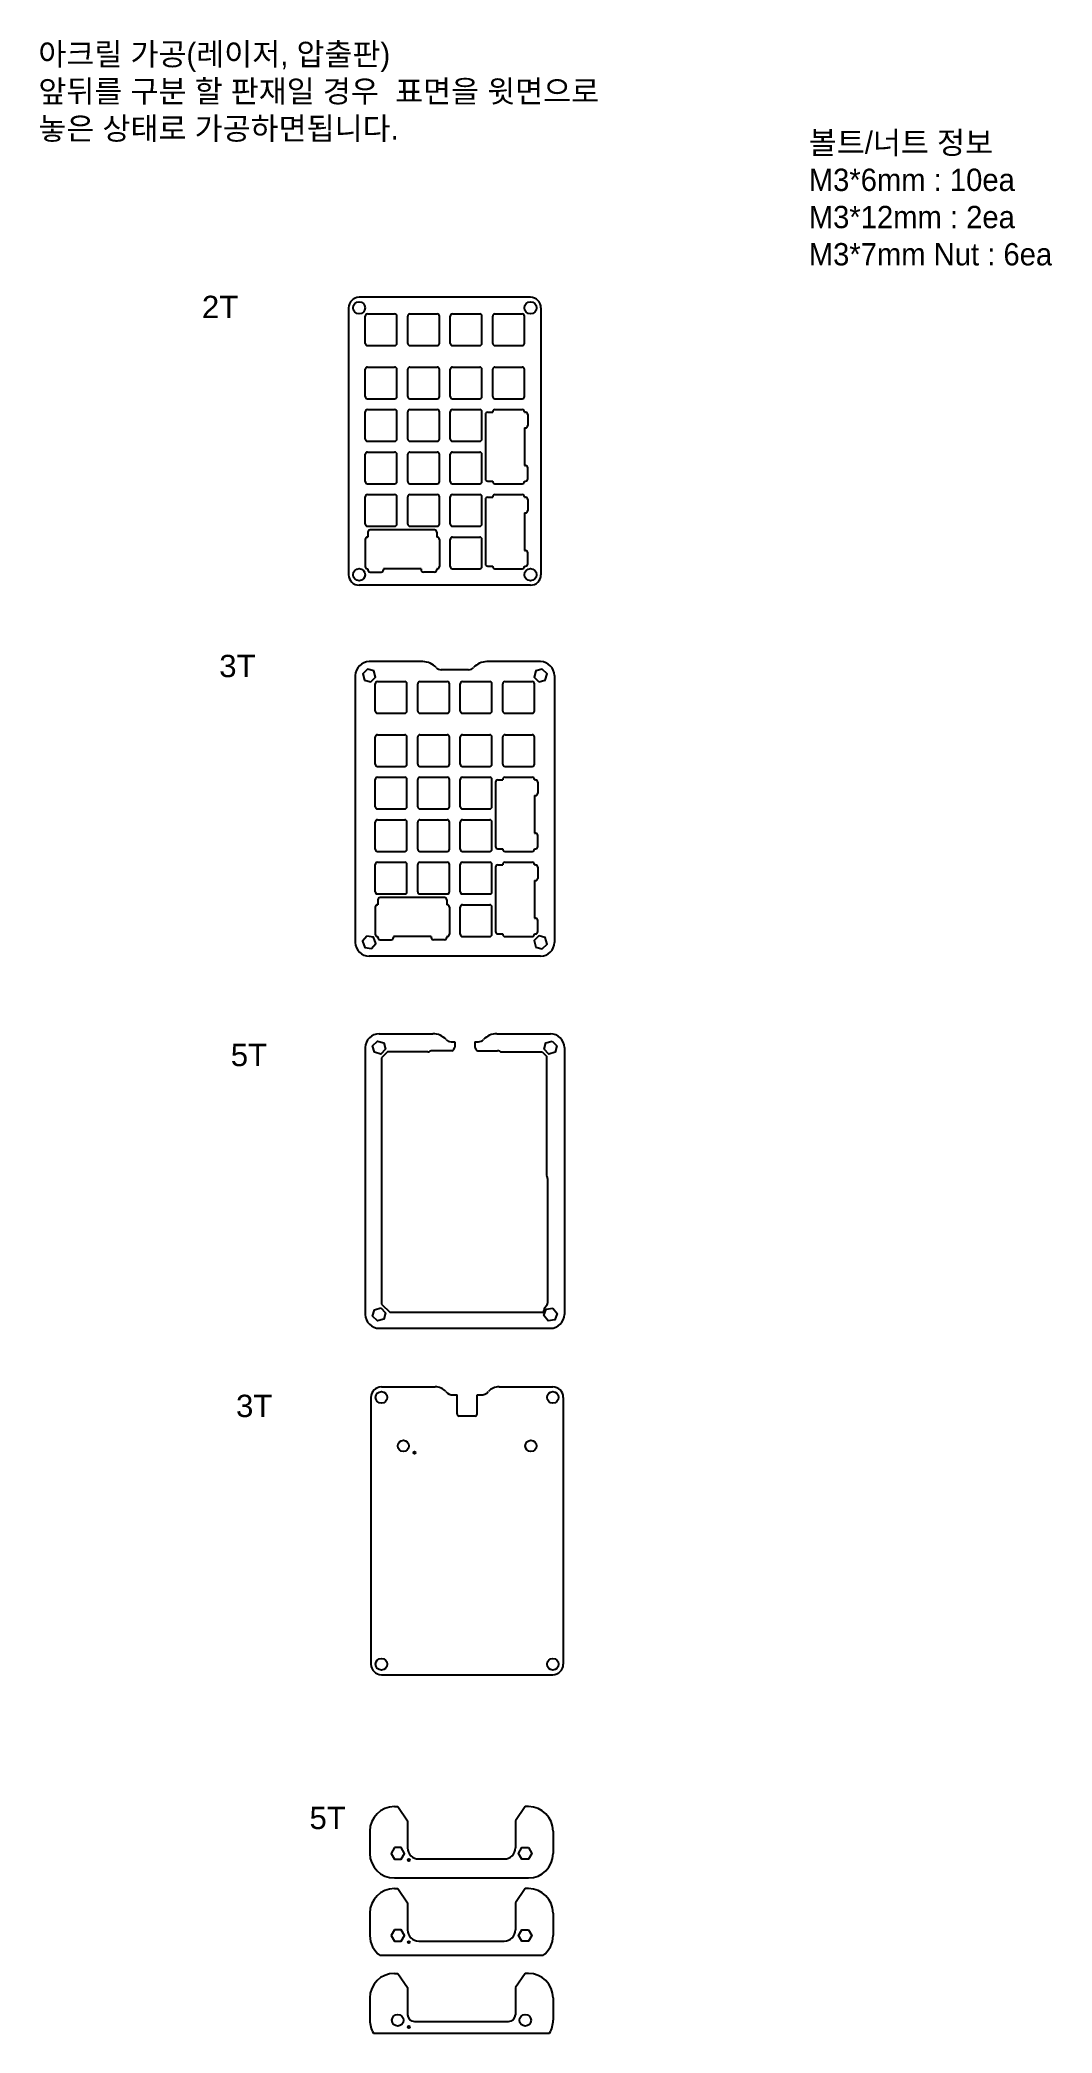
# Model space of a CAD drawing. Header units: millimetres. Extents: x 1221 to 1674, y 486 to 1379.
import ezdxf

# ---------------------------------------------------------------- set-up
doc = ezdxf.new("R2010")
doc.units = ezdxf.units.MM
for name, color, linetype in [('받침5t', 122, 'Continuous'), ('보강판2t', 4, 'Continuous'), ('보강판3t', 30, 'Continuous'), ('중간5t', 150, 'Continuous'), ('하판 3t', 6, 'Continuous')]:
    doc.layers.add(name, color=color, linetype=linetype)
doc.styles.get("Standard").update_dxf_attribs({"font": 'arial.ttf'})

# ---------------------------------------------------------------- blocks, each defined once
blk = doc.blocks.new('switch hole for acrylic')
for p, q in [((-7.1, -6.1), (-7.1, 6.1)), ((-6.1, 7.1), (6.1, 7.1)), ((7.1, -6.1), (7.1, 6.1)), ((-6.1, -7.1), (6.1, -7.1))]:
    blk.add_line(p, q)
for centre, start, end in [((-6.1, 6.1), 90, 180), ((6.1, 6.1), 0, 90), ((-6.1, -6.1), 180, 270), ((6.1, -6.1), 270, 0)]:
    blk.add_arc(centre, 1, start, end)

msp = doc.modelspace()

# ---------------------------------------------------------------- linework, layer by layer
at = {"layer": '받침5t'}
for p, q in [((1379.52, 587.97), (1381.01, 587.97)), ((1381.01, 587.97), (1385.47, 581.59)), ((1385.47, 581.59), (1385.47, 569.47)), ((1438.19, 587.97), (1433.73, 581.59)), ((1433.73, 581.59), (1433.73, 569.47)), ((1439.67, 587.97), (1438.19, 587.97)), ((1368.52, 576.97), (1368.52, 566.97)), ((1450.67, 576.97), (1450.67, 566.97)), ((1390.47, 564.47), (1428.73, 564.47)), ((1379.52, 555.97), (1439.67, 555.97)), ((1379.52, 551.19), (1381.01, 551.19)), ((1381.01, 551.19), (1385.47, 544.82)), ((1385.47, 544.82), (1385.47, 532.69)), ((1438.19, 551.19), (1433.73, 544.82)), ((1433.73, 544.82), (1433.73, 532.69)), ((1439.67, 551.19), (1438.19, 551.19)), ((1368.52, 540.19), (1368.52, 530.19)), ((1450.67, 540.19), (1450.67, 530.19)), ((1390.47, 527.69), (1428.73, 527.69)), ((1446, 521.19), (1373.2, 521.19)), ((1379.52, 513.2), (1381.01, 513.2)), ((1381.01, 513.2), (1385.47, 506.82)), ((1438.19, 513.2), (1433.73, 506.82)), ((1439.67, 513.2), (1438.19, 513.2)), ((1368.52, 502.2), (1368.52, 492.2)), ((1385.47, 506.82), (1385.47, 494.7)), ((1433.73, 506.82), (1433.73, 494.7)), ((1450.67, 502.2), (1450.67, 492.2)), ((1388.47, 491.7), (1430.73, 491.7)), ((1370.15, 486.45), (1449.05, 486.45))]:
    msp.add_line(p, q, dxfattribs=at)
for points in [[(1379.52, 569.57), (1378.02, 566.97), (1379.52, 564.37), (1382.52, 564.37), (1384.03, 566.97), (1382.52, 569.57)], [(1439.67, 569.57), (1441.18, 566.97), (1439.67, 564.37), (1436.67, 564.37), (1435.17, 566.97), (1436.67, 569.57)], [(1379.52, 532.79), (1378.02, 530.19), (1379.52, 527.59), (1382.52, 527.59), (1384.03, 530.19), (1382.52, 532.79)], [(1439.67, 532.79), (1441.18, 530.19), (1439.67, 527.59), (1436.67, 527.59), (1435.17, 530.19), (1436.67, 532.79)]]:
    msp.add_lwpolyline(points, close=True, dxfattribs=at)
for centre, radius in [((1386.02, 563.97), 0.5), ((1386.02, 527.19), 0.5), ((1381.02, 492.2), 2.6), ((1438.17, 492.2), 2.6), ((1386.02, 489.2), 0.5)]:
    msp.add_circle(centre, radius, dxfattribs=at)
for centre, radius, start, end in [((1379.52, 576.97), 11, 90, 180), ((1439.67, 576.97), 11, 0, 90), ((1379.52, 566.97), 11, 180, 270), ((1390.47, 569.47), 5, 180, 270), ((1428.73, 569.47), 5, 270, 0), ((1439.67, 566.97), 11, 270, 0), ((1379.52, 540.19), 11, 90, 180), ((1439.67, 540.19), 11, 0, 90), ((1379.52, 530.19), 11, 180, 234.9032), ((1390.47, 532.69), 5, 180, 270), ((1428.73, 532.69), 5, 270, 0), ((1439.67, 530.19), 11, 305.0968, 0), ((1379.52, 502.2), 11, 90, 180), ((1439.67, 502.2), 11, 0, 90), ((1379.52, 492.2), 11, 180, 211.51537), ((1388.47, 494.7), 3, 180, 270), ((1430.73, 494.7), 3, 270, 0), ((1439.67, 492.2), 11, 328.48463, 0)]:
    msp.add_arc(centre, radius, start, end, dxfattribs=at)
at = {"layer": '보강판2t'}
for p, q in [((1359.02, 1259.42), (1359.02, 1139.86)), ((1440.52, 1264.12), (1363.72, 1264.12)), ((1445.22, 1259.42), (1445.22, 1139.86)), ((1420.34, 1211.64), (1420.34, 1182.77)), ((1421.34, 1212.64), (1423.6, 1212.64)), ((1423.6, 1212.83), (1423.6, 1212.64)), ((1424.6, 1213.83), (1436.8, 1213.83)), ((1437.8, 1212.83), (1437.8, 1212.64)), ((1437.8, 1212.64), (1438.28, 1212.64)), ((1437.8, 1205.64), (1437.8, 1188.77)), ((1437.8, 1205.64), (1438.28, 1205.64)), ((1439.28, 1211.64), (1439.28, 1206.64)), ((1437.8, 1188.77), (1438.28, 1188.77)), ((1439.28, 1182.77), (1439.28, 1187.77)), ((1421.34, 1181.77), (1423.6, 1181.77)), ((1423.6, 1181.58), (1423.6, 1181.77)), ((1424.6, 1180.58), (1436.8, 1180.58)), ((1437.8, 1181.77), (1438.28, 1181.77)), ((1437.8, 1181.58), (1437.8, 1181.77)), ((1420.34, 1173.54), (1420.34, 1144.67)), ((1421.34, 1174.54), (1423.6, 1174.54)), ((1423.6, 1174.73), (1423.6, 1174.54)), ((1424.6, 1175.73), (1436.8, 1175.73)), ((1437.8, 1174.73), (1437.8, 1174.54)), ((1437.8, 1174.54), (1438.28, 1174.54)), ((1439.28, 1173.54), (1439.28, 1168.54)), ((1437.8, 1167.54), (1437.8, 1150.67)), ((1437.8, 1167.54), (1438.28, 1167.54)), ((1366.45, 1155.68), (1366.45, 1143.48)), ((1367.45, 1156.68), (1367.63, 1156.68)), ((1367.63, 1158.94), (1367.63, 1156.68)), ((1397.51, 1159.94), (1368.63, 1159.94)), ((1398.51, 1158.94), (1398.51, 1156.68)), ((1398.7, 1156.68), (1398.51, 1156.68)), ((1399.7, 1155.68), (1399.7, 1143.48)), ((1421.34, 1143.67), (1423.6, 1143.67)), ((1423.6, 1143.48), (1423.6, 1143.67)), ((1437.8, 1150.67), (1438.28, 1150.67)), ((1437.8, 1143.67), (1438.28, 1143.67)), ((1437.8, 1143.48), (1437.8, 1143.67)), ((1439.28, 1144.67), (1439.28, 1149.67)), ((1440.52, 1135.16), (1363.72, 1135.16)), ((1367.45, 1142.48), (1367.63, 1142.48)), ((1367.63, 1142.48), (1367.63, 1142)), ((1368.63, 1141), (1373.63, 1141)), ((1391.51, 1142.48), (1374.63, 1142.48)), ((1374.63, 1142.48), (1374.63, 1142)), ((1391.51, 1142.48), (1391.51, 1142)), ((1397.51, 1141), (1392.51, 1141)), ((1398.51, 1142.48), (1398.51, 1142)), ((1398.7, 1142.48), (1398.51, 1142.48)), ((1424.6, 1142.48), (1436.8, 1142.48))]:
    msp.add_line(p, q, dxfattribs=at)
for centre in [(1363.72, 1259.42), (1440.52, 1259.42), (1363.72, 1139.86), (1440.52, 1139.86)]:
    msp.add_circle(centre, 2.7, dxfattribs=at)
for centre, radius, start, end in [((1363.72, 1259.42), 4.7, 90, 180), ((1440.52, 1259.42), 4.7, 0, 90), ((1421.34, 1211.64), 1, 90, 180), ((1424.6, 1212.83), 1, 90, 180), ((1436.8, 1212.83), 1, 0, 90), ((1438.28, 1211.64), 1, 0, 90), ((1438.28, 1206.64), 1, 270, 0), ((1438.28, 1187.77), 1, 0, 90), ((1421.34, 1182.77), 1, 180, 270), ((1424.6, 1181.58), 1, 180, 270), ((1436.8, 1181.58), 1, 270, 0), ((1438.28, 1182.77), 1, 270, 0), ((1421.34, 1173.54), 1, 90, 180), ((1424.6, 1174.73), 1, 90, 180), ((1436.8, 1174.73), 1, 0, 90), ((1438.28, 1173.54), 1, 0, 90), ((1438.28, 1168.54), 1, 270, 0), ((1367.45, 1155.68), 1, 90, 180), ((1368.63, 1158.94), 1, 90, 180), ((1397.51, 1158.94), 1, 0, 90), ((1398.7, 1155.68), 1, 0, 90), ((1367.45, 1143.48), 1, 180, 270), ((1398.7, 1143.48), 1, 270, 0), ((1421.34, 1144.67), 1, 180, 270), ((1424.6, 1143.48), 1, 180, 270), ((1436.8, 1143.48), 1, 270, 0), ((1438.28, 1149.67), 1, 0, 90), ((1438.28, 1144.67), 1, 270, 0), ((1363.72, 1139.86), 4.7, 180, 270), ((1368.63, 1142), 1, 180, 270), ((1373.63, 1142), 1, 270, 0), ((1392.51, 1142), 1, 180, 270), ((1397.51, 1142), 1, 270, 0), ((1440.52, 1139.86), 4.7, 270, 0)]:
    msp.add_arc(centre, radius, start, end, dxfattribs=at)
at = {"layer": '보강판3t'}
for p, q in [((1392.32, 1100.89), (1368.22, 1100.89)), ((1445.02, 1100.89), (1420.93, 1100.89)), ((1362.02, 1094.69), (1362.02, 975.12)), ((1412.8, 1097.29), (1400.45, 1097.29)), ((1451.22, 1094.69), (1451.22, 975.12)), ((1424.84, 1046.91), (1424.84, 1018.04)), ((1425.84, 1047.91), (1428.1, 1047.91)), ((1428.1, 1048.1), (1428.1, 1047.91)), ((1429.1, 1049.1), (1441.3, 1049.1)), ((1442.3, 1048.1), (1442.3, 1047.91)), ((1442.3, 1047.91), (1442.78, 1047.91)), ((1443.78, 1046.91), (1443.78, 1041.91)), ((1442.3, 1040.91), (1442.3, 1024.04)), ((1442.3, 1040.91), (1442.78, 1040.91)), ((1442.3, 1024.04), (1442.78, 1024.04)), ((1443.78, 1018.04), (1443.78, 1023.04)), ((1425.84, 1017.04), (1428.1, 1017.04)), ((1425.84, 1009.81), (1428.1, 1009.81)), ((1428.1, 1016.85), (1428.1, 1017.04)), ((1428.1, 1010), (1428.1, 1009.81)), ((1429.1, 1015.85), (1441.3, 1015.85)), ((1429.1, 1011), (1441.3, 1011)), ((1442.3, 1017.04), (1442.78, 1017.04)), ((1442.3, 1016.85), (1442.3, 1017.04)), ((1442.3, 1010), (1442.3, 1009.81)), ((1442.3, 1009.81), (1442.78, 1009.81)), ((1424.84, 1008.81), (1424.84, 979.94)), ((1442.3, 1002.81), (1442.3, 985.94)), ((1442.3, 1002.81), (1442.78, 1002.81)), ((1443.78, 1008.81), (1443.78, 1003.81)), ((1371.95, 991.95), (1372.13, 991.95)), ((1372.13, 994.2), (1372.13, 991.95)), ((1402.01, 995.2), (1373.13, 995.2)), ((1403.01, 994.2), (1403.01, 991.95)), ((1403.2, 991.95), (1403.01, 991.95)), ((1370.95, 990.95), (1370.95, 978.75)), ((1404.2, 990.95), (1404.2, 978.75)), ((1442.3, 985.94), (1442.78, 985.94)), ((1443.78, 979.94), (1443.78, 984.94)), ((1371.95, 977.75), (1372.13, 977.75)), ((1372.13, 977.75), (1372.13, 977.26)), ((1373.13, 976.26), (1378.13, 976.26)), ((1396.01, 977.75), (1379.13, 977.75)), ((1379.13, 977.75), (1379.13, 977.26)), ((1396.01, 977.75), (1396.01, 977.26)), ((1402.01, 976.26), (1397.01, 976.26)), ((1403.01, 977.75), (1403.01, 977.26)), ((1403.2, 977.75), (1403.01, 977.75)), ((1425.84, 978.94), (1428.1, 978.94)), ((1428.1, 978.75), (1428.1, 978.94)), ((1429.1, 977.75), (1441.3, 977.75)), ((1442.3, 978.94), (1442.78, 978.94)), ((1442.3, 978.75), (1442.3, 978.94)), ((1445.02, 968.92), (1368.22, 968.92))]:
    msp.add_line(p, q, dxfattribs=at)
for points in [[(1366.1, 1092.56), (1369, 1091.79), (1371.12, 1093.91), (1370.35, 1096.81), (1367.45, 1097.59), (1365.32, 1095.46)], [(1444.25, 1091.79), (1447.15, 1092.56), (1447.92, 1095.46), (1445.8, 1097.59), (1442.9, 1096.81), (1442.12, 1093.91)], [(1367.15, 977.93), (1365.26, 975.6), (1366.33, 972.79), (1369.3, 972.32), (1371.19, 974.65), (1370.11, 977.46)], [(1442.9, 973), (1445.8, 972.22), (1447.92, 974.35), (1447.15, 977.25), (1444.25, 978.02), (1442.12, 975.9)]]:
    msp.add_lwpolyline(points, close=True, dxfattribs=at)
for centre, radius, start, end in [((1368.22, 1094.69), 6.2, 90, 180), ((1392.32, 1092.89), 8, 42.32833, 90), ((1420.93, 1092.89), 8, 90, 137.67167), ((1445.02, 1094.69), 6.2, 0, 90), ((1400.45, 1100.29), 3, 222.32833, 270), ((1412.8, 1100.29), 3, 270, 317.67167), ((1425.84, 1046.91), 1, 90, 180), ((1429.1, 1048.1), 1, 90, 180), ((1441.3, 1048.1), 1, 0, 90), ((1442.78, 1046.91), 1, 0, 90), ((1442.78, 1041.91), 1, 270, 0), ((1442.78, 1023.04), 1, 0, 90), ((1425.84, 1018.04), 1, 180, 270), ((1425.84, 1008.81), 1, 90, 180), ((1429.1, 1016.85), 1, 180, 270), ((1429.1, 1010), 1, 90, 180), ((1441.3, 1016.85), 1, 270, 0), ((1441.3, 1010), 1, 0, 90), ((1442.78, 1018.04), 1, 270, 0), ((1442.78, 1008.81), 1, 0, 90), ((1442.78, 1003.81), 1, 270, 0), ((1371.95, 990.95), 1, 90, 180), ((1373.13, 994.2), 1, 90, 180), ((1402.01, 994.2), 1, 0, 90), ((1403.2, 990.95), 1, 0, 90), ((1442.78, 984.94), 1, 0, 90), ((1368.22, 975.12), 6.2, 180, 270), ((1371.95, 978.75), 1, 180, 270), ((1373.13, 977.26), 1, 180, 270), ((1378.13, 977.26), 1, 270, 0), ((1397.01, 977.26), 1, 180, 270), ((1402.01, 977.26), 1, 270, 0), ((1403.2, 978.75), 1, 270, 0), ((1425.84, 979.94), 1, 180, 270), ((1429.1, 978.75), 1, 180, 270), ((1441.3, 978.75), 1, 270, 0), ((1442.78, 979.94), 1, 270, 0), ((1445.02, 975.12), 6.2, 270, 0)]:
    msp.add_arc(centre, radius, start, end, dxfattribs=at)
at = {"layer": '중간5t'}
for p, q in [((1372.69, 934.19), (1396.78, 934.19)), ((1404.91, 930.6), (1406.59, 930.6)), ((1406.59, 930.6), (1406.59, 928.16)), ((1415.59, 930.6), (1417.26, 930.6)), ((1415.59, 930.6), (1415.59, 928.16)), ((1425.4, 934.19), (1449.49, 934.19)), ((1366.49, 927.99), (1366.49, 808.43)), ((1376.49, 926.09), (1373.74, 923.34)), ((1373.74, 923.34), (1373.74, 813.08)), ((1394.56, 926.09), (1376.49, 926.09)), ((1405.23, 926.59), (1396.49, 926.59)), ((1416.95, 926.59), (1425.68, 926.59)), ((1427.62, 926.09), (1445.69, 926.09)), ((1445.69, 926.09), (1447.69, 924.09)), ((1447.69, 924.09), (1447.69, 871.21)), ((1455.69, 927.99), (1455.69, 808.43)), ((1448.19, 869.27), (1448.19, 813.51)), ((1373.74, 813.08), (1377.59, 809.23)), ((1445.96, 809.23), (1377.59, 809.23)), ((1446.56, 809.83), (1446.56, 810.27)), ((1447.6, 812.1), (1447.12, 811.61)), ((1372.69, 802.23), (1449.49, 802.23))]:
    msp.add_line(p, q, dxfattribs=at)
for points in [[(1374.81, 930.11), (1375.59, 927.21), (1373.47, 925.09), (1370.57, 925.87), (1369.79, 928.77), (1371.91, 930.89)], [(1450.27, 930.89), (1452.39, 928.77), (1451.61, 925.87), (1448.71, 925.09), (1446.59, 927.21), (1447.37, 930.11)], [(1373.47, 811.33), (1375.59, 809.2), (1374.81, 806.3), (1371.91, 805.53), (1369.79, 807.65), (1370.57, 810.55)], [(1450.56, 811.23), (1452.45, 808.9), (1451.38, 806.09), (1448.42, 805.62), (1446.52, 807.95), (1447.6, 810.76)]]:
    msp.add_lwpolyline(points, close=True, dxfattribs=at)
for centre, radius, start, end in [((1372.69, 927.99), 6.2, 90, 180), ((1396.78, 926.19), 8, 42.32833, 90), ((1404.91, 933.6), 3, 222.32833, 270), ((1417.26, 933.6), 3, 270, 317.67167), ((1425.4, 926.19), 8, 90, 137.67167), ((1449.49, 927.99), 6.2, 0, 90), ((1394.56, 928.09), 2, 270, 298.95502), ((1396.49, 924.59), 2, 90, 118.95502), ((1405.23, 927.59), 1, 270, 354.26083), ((1407.22, 927.39), 1, 129.28483, 174.26083), ((1414.96, 927.39), 1, 5.73917, 50.71635), ((1416.95, 927.59), 1, 185.73917, 270), ((1425.68, 924.59), 2, 61.04498, 90), ((1427.62, 928.09), 2, 241.04498, 270), ((1449.69, 871.21), 2, 180, 208.95502), ((1446.19, 869.27), 2, 0, 28.95502), ((1446.19, 813.51), 2, 315, 0), ((1372.69, 808.43), 6.2, 180, 270), ((1445.96, 809.83), 0.6, 270, 0), ((1448.46, 810.27), 1.9, 135, 180), ((1449.49, 808.43), 6.2, 270, 0)]:
    msp.add_arc(centre, radius, start, end, dxfattribs=at)
at = {"layer": '하판 3t'}
for p, q in [((1369.02, 771.28), (1369.02, 651.72)), ((1373.72, 775.98), (1397.81, 775.98)), ((1405.94, 772.39), (1407.62, 772.39)), ((1407.62, 763.89), (1407.62, 772.39)), ((1416.62, 763.89), (1416.62, 772.39)), ((1416.62, 772.39), (1418.29, 772.39)), ((1426.43, 775.98), (1450.52, 775.98)), ((1455.22, 771.28), (1455.22, 651.72)), ((1415.62, 762.89), (1408.62, 762.89)), ((1373.72, 647.02), (1450.52, 647.02))]:
    msp.add_line(p, q, dxfattribs=at)
for centre, radius in [((1373.72, 771.28), 2.6), ((1450.52, 771.28), 2.6), ((1383.54, 749.55), 2.5), ((1440.69, 749.55), 2.5), ((1388.54, 746.55), 0.5), ((1373.72, 651.72), 2.6), ((1450.52, 651.72), 2.6)]:
    msp.add_circle(centre, radius, dxfattribs=at)
for centre, radius, start, end in [((1373.72, 771.28), 4.7, 90, 180), ((1397.81, 769.48), 6.5, 42.32833, 90), ((1405.94, 776.89), 4.5, 222.32833, 270), ((1418.29, 776.89), 4.5, 270, 317.67167), ((1426.43, 769.48), 6.5, 90, 137.67167), ((1450.52, 771.28), 4.7, 0, 90), ((1408.62, 763.89), 1, 180, 270), ((1415.62, 763.89), 1, 270, 0), ((1373.72, 651.72), 4.7, 180, 270), ((1450.52, 651.72), 4.7, 270, 0)]:
    msp.add_arc(centre, radius, start, end, dxfattribs=at)

# ---------------------------------------------------------------- block references
at = {"layer": '보강판2t'}
for p in [(1373.55, 1249.59), (1392.6, 1249.59), (1411.65, 1249.59), (1430.7, 1249.59), (1373.55, 1225.78), (1392.6, 1225.78), (1411.65, 1225.78), (1430.7, 1225.78), (1373.55, 1206.73), (1392.6, 1206.73), (1411.65, 1206.73), (1373.55, 1187.68), (1392.6, 1187.68), (1411.65, 1187.68), (1373.55, 1168.63), (1392.6, 1168.63), (1411.65, 1168.63), (1411.65, 1149.58)]:
    msp.add_blockref('switch hole for acrylic', p, dxfattribs=at)
at = {"layer": '보강판3t'}
for p in [(1378.05, 1084.86), (1397.1, 1084.86), (1416.15, 1084.86), (1435.2, 1084.86), (1378.05, 1061.05), (1397.1, 1061.05), (1416.15, 1061.05), (1435.2, 1061.05), (1378.05, 1042), (1397.1, 1042), (1416.15, 1042), (1378.05, 1022.95), (1397.1, 1022.95), (1416.15, 1022.95), (1378.05, 1003.9), (1397.1, 1003.9), (1416.15, 1003.9), (1416.15, 984.85)]:
    msp.add_blockref('switch hole for acrylic', p, dxfattribs=at)

# ---------------------------------------------------------------- texts
at = {"char_height": 10, "attachment_point": 1}
for s, width, insert in [('{\\fGulim|b0|i0|c129|p50;아크릴 가공(레이저, 압출판)\\P앞뒤를 구분 할 판재일 경우  표면을 윗면으로 놓은 상태로 가공하면됩니다.}', 278.418, (1220, 1378.11)), ('{\\fGulim|b0|i0|c129|p50;볼트/너트 정보\\PM3*6mm : 10ea\\PM3*12mm : 2ea\\PM3*7mm Nut : 6ea}', 396.2328, (1565.21, 1338.43))]:
    msp.add_mtext_dynamic_manual_height_columns(s, width=width, gutter_width=12.5, heights=[0], dxfattribs=dict(at, insert=insert))
at = {"layer": '받침5t', "insert": (1341.49, 587.85), "char_height": 10, "attachment_point": 1}
msp.add_mtext_dynamic_manual_height_columns('5T', width=0.8037, gutter_width=12.5, heights=[0], dxfattribs=at)
at = {"layer": '보강판2t', "insert": (1293.27, 1264.82), "char_height": 10, "attachment_point": 1}
msp.add_mtext_dynamic_manual_height_columns('2T', width=25.1771, gutter_width=12.5, heights=[0], dxfattribs=at)
at = {"layer": '보강판3t', "insert": (1301.04, 1103.95), "char_height": 10, "attachment_point": 1}
msp.add_mtext_dynamic_manual_height_columns('3T', width=22.6479, gutter_width=12.5, heights=[0], dxfattribs=at)
at = {"layer": '중간5t', "insert": (1306.21, 929.68), "char_height": 10, "attachment_point": 1}
msp.add_mtext_dynamic_manual_height_columns('5T', width=64.2137, gutter_width=12.5, heights=[0], dxfattribs=at)
at = {"layer": '하판 3t', "insert": (1308.57, 772.45), "char_height": 10, "attachment_point": 1}
msp.add_mtext_dynamic_manual_height_columns('3T', width=1.8043, gutter_width=12.5, heights=[0], dxfattribs=at)

doc.saveas('drawing.dxf')
